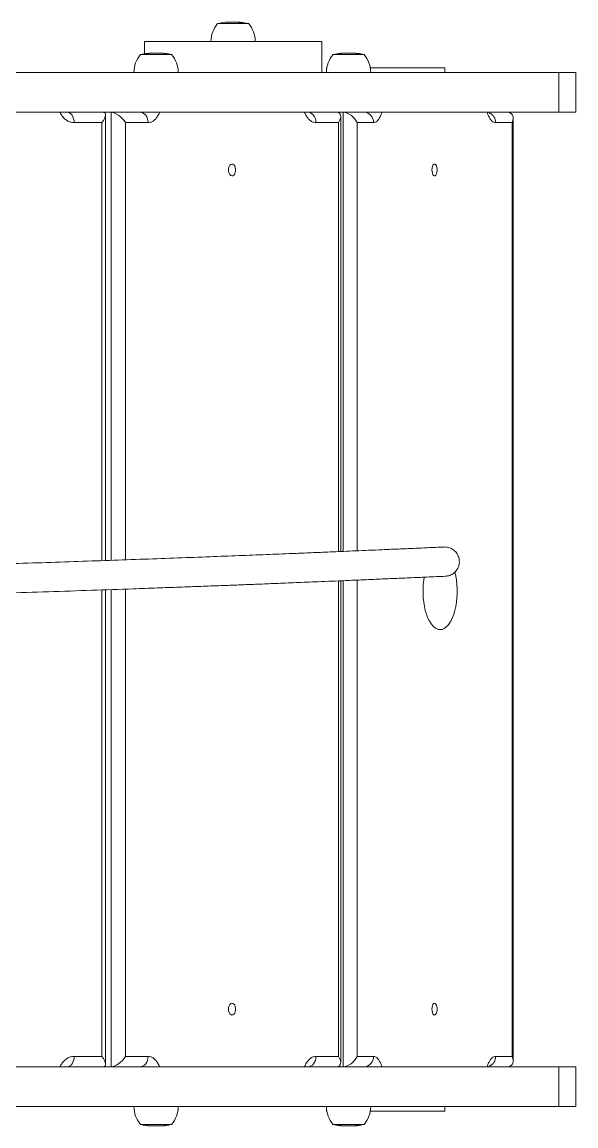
# Model space of a CAD drawing. Header units: millimetres. Extents: x -8465 to 5258, y -4560 to 4592.
# Drawn here: x 1547 to 1922, y 2284 to 3031 of the extents above; entities that cross this region are included whole.
import ezdxf

# ---------------------------------------------------------------- set-up
doc = ezdxf.new("R2010")
doc.units = ezdxf.units.MM
doc.layers.add('DIKOM_ОБЪЕКТ', color=7, linetype='Continuous')

msp = doc.modelspace()

# ---------------------------------------------------------------- linework, layer by layer
at = {"layer": 'DIKOM_ОБЪЕКТ', "color": 7, "linetype": 'Continuous', "lineweight": 15}
for p, q in [((1700.647, 3030.129), (1679.047, 3030.129)), ((1686.974, 3031.158), (1686.564, 3031.142)), ((1688.486, 3031.182), (1688.372, 3031.182)), ((1689.202, 3031.182), (1688.486, 3031.182)), ((1689.291, 3031.182), (1689.291, 3031.185)), ((1690.548, 3031.182), (1689.689, 3031.182)), ((1691.01, 3031.145), (1690.632, 3031.158)), ((1691.096, 3031.182), (1691.068, 3031.182)), ((1691.321, 3031.182), (1691.108, 3031.182)), ((1692.068, 3031.083), (1691.69, 3031.109)), ((1694.012, 3031.09), (1692.068, 3031.083)), ((1692.575, 3031.163), (1692.953, 3031.15)), ((1693.454, 3031.127), (1693.098, 3031.144)), ((1693.287, 3031.052), (1693.596, 3031.065)), ((1693.634, 3031.115), (1694.012, 3031.09)), ((1695.055, 3030.71), (1694.045, 3030.871)), ((1694.904, 3030.788), (1694.278, 3030.883)), ((1694.278, 3030.834), (1694.278, 3030.883)), ((1696.393, 3030.794), (1694.904, 3030.788)), ((1694.904, 3030.788), (1694.904, 3030.734)), ((1696.998, 3030.718), (1695.055, 3030.71)), ((1695.754, 3030.89), (1696.393, 3030.794)), ((1695.944, 3030.885), (1696.998, 3030.718)), ((1695.944, 3030.861), (1695.944, 3030.885)), ((1629.847, 3018.129), (1629.847, 3009.698)), ((1629.847, 3018.129), (1749.847, 3018.129)), ((1749.847, 2997.129), (1749.847, 3018.129)), ((1648.46, 3009.129), (1626.86, 3009.129)), ((1629.683, 3009.673), (1630.13, 3009.741)), ((1630.348, 3009.665), (1629.683, 3009.673)), ((1630.13, 3009.741), (1630.686, 3009.75)), ((1630.967, 3009.758), (1630.348, 3009.665)), ((1630.686, 3009.75), (1630.695, 3009.752)), ((1630.686, 3009.75), (1630.686, 3009.715)), ((1630.695, 3009.752), (1631.062, 3009.856)), ((1630.695, 3009.752), (1630.695, 3009.717)), ((1631.331, 3009.895), (1630.967, 3009.758)), ((1631.117, 3009.872), (1631.35, 3009.899)), ((1631.418, 3009.909), (1631.408, 3009.908)), ((1632.955, 3009.989), (1631.673, 3009.935)), ((1632.54, 3010.019), (1632.986, 3010.054)), ((1633.105, 3010.026), (1632.67, 3010.02)), ((1633.651, 3010.048), (1632.955, 3009.989)), ((1633.091, 3010.025), (1633.105, 3010.026)), ((1633.091, 3010.025), (1633.091, 3010.001)), ((1633.105, 3010.026), (1633.105, 3010.002)), ((1633.133, 3010.053), (1633.651, 3010.048)), ((1636.712, 3010.182), (1636.186, 3010.182)), ((1637.093, 3010.182), (1636.712, 3010.182)), ((1638.14, 3010.182), (1637.093, 3010.182)), ((1637.942, 3010.182), (1638.182, 3010.182)), ((1639.094, 3010.182), (1638.14, 3010.182)), ((1638.987, 3010.181), (1639.258, 3010.182)), ((1640.612, 3010.145), (1640.166, 3010.158)), ((1641.862, 3010.083), (1641.416, 3010.109)), ((1641.651, 3010.085), (1641.862, 3010.083)), ((1644.864, 3009.788), (1644.124, 3009.883)), ((1645.388, 3009.71), (1644.195, 3009.871)), ((1645.308, 3009.711), (1645.388, 3009.71)), ((1778.781, 3009.129), (1757.181, 3009.129)), ((1760.066, 3009.673), (1760.519, 3009.741)), ((1760.347, 3009.665), (1760.146, 3009.671)), ((1760.976, 3009.758), (1760.347, 3009.665)), ((1760.519, 3009.741), (1760.519, 3009.69)), ((1760.602, 3009.744), (1760.754, 3009.75)), ((1760.754, 3009.75), (1760.764, 3009.752)), ((1760.754, 3009.75), (1760.754, 3009.725)), ((1760.764, 3009.752), (1761.239, 3009.827)), ((1760.764, 3009.752), (1760.764, 3009.726)), ((1761.618, 3009.895), (1760.976, 3009.758)), ((1762.994, 3009.989), (1761.97, 3009.935)), ((1762.463, 3009.964), (1763.191, 3010.025)), ((1763.7, 3010.048), (1762.994, 3009.989)), ((1763.205, 3010.026), (1763.065, 3010.022)), ((1763.134, 3010.032), (1763.418, 3010.054)), ((1763.191, 3010.025), (1763.205, 3010.026)), ((1763.191, 3010.025), (1763.191, 3010.006)), ((1763.205, 3010.026), (1763.205, 3010.007)), ((1763.418, 3010.054), (1763.418, 3010.024)), ((1763.521, 3010.052), (1763.7, 3010.048)), ((1764.148, 3010.114), (1764.186, 3010.116)), ((1764.601, 3010.137), (1764.64, 3010.139)), ((1766.917, 3010.182), (1766.506, 3010.182)), ((1767.265, 3010.182), (1766.95, 3010.182)), ((1768.327, 3010.182), (1767.265, 3010.182)), ((1767.575, 3010.181), (1767.826, 3010.181)), ((1769.444, 3010.182), (1768.408, 3010.182)), ((1769.275, 3010.181), (1769.586, 3010.182)), ((1770.768, 3010.145), (1770.315, 3010.158)), ((1772.037, 3010.083), (1771.584, 3010.109)), ((1771.912, 3010.086), (1772.037, 3010.083)), ((1775.13, 3009.788), (1774.379, 3009.883)), ((1775.616, 3009.71), (1774.405, 3009.871)), ((1775.514, 3009.713), (1775.616, 3009.71)), ((1910.374, 2997.129), (708.837, 2997.129)), ((1753.124, 3000.129), (1753.249, 3000.129)), ((1753.124, 2999.289), (1753.124, 3000.129)), ((1782.712, 3000.129), (1833.125, 3000.129)), ((1833.125, 3000.129), (1833.125, 2997.129)), ((1910.374, 2997.129), (1910.374, 2970.129)), ((1921.91, 2997.129), (1910.374, 2997.129)), ((1921.91, 2970.129), (1921.91, 2997.129)), ((708.837, 2970.129), (1910.374, 2970.129)), ((1603.452, 2666.758), (1603.452, 2968.407)), ((1607.17, 2970.129), (1607.17, 2666.887)), ((1762.668, 2672.859), (1762.668, 2967.407)), ((1764.337, 2970.129), (1764.337, 2672.93)), ((1879.371, 2328.017), (1879.371, 2966.241)), ((1910.374, 2970.129), (1921.91, 2970.129)), ((1601.05, 2963.129), (1582.199, 2963.129)), ((1601.05, 2666.675), (1601.05, 2963.129)), ((1632.266, 2963.129), (1616.989, 2963.129)), ((1616.989, 2963.129), (1616.989, 2667.23)), ((1761.209, 2963.129), (1745.931, 2963.129)), ((1761.209, 2672.797), (1761.209, 2963.129)), ((1784.834, 2963.129), (1773.719, 2963.129)), ((1773.719, 2963.129), (1773.719, 2673.329)), ((1878.641, 2963.129), (1867.527, 2963.129)), ((1878.641, 2331.129), (1878.641, 2963.129)), ((1761.209, 2331.129), (1761.209, 2652.981)), ((1762.668, 2326.851), (1762.668, 2653.043)), ((1764.337, 2653.113), (1764.337, 2324.129)), ((1773.719, 2653.512), (1773.719, 2331.129)), ((1601.05, 2331.129), (1601.05, 2646.863)), ((1603.452, 2325.851), (1603.452, 2646.946)), ((1607.17, 2647.076), (1607.17, 2324.129)), ((1616.989, 2647.419), (1616.989, 2331.129)), ((1582.199, 2331.129), (1601.05, 2331.129)), ((1616.989, 2331.129), (1632.266, 2331.129)), ((1745.931, 2331.129), (1761.209, 2331.129)), ((1773.719, 2331.129), (1784.834, 2331.129)), ((1867.527, 2331.129), (1878.641, 2331.129)), ((1910.374, 2324.129), (708.837, 2324.129)), ((1910.374, 2324.129), (1910.374, 2297.129)), ((1921.91, 2324.129), (1910.374, 2324.129)), ((1921.91, 2297.129), (1921.91, 2324.129)), ((708.837, 2297.129), (1910.374, 2297.129)), ((1753.124, 2294.129), (1753.124, 2294.969)), ((1753.249, 2294.129), (1753.124, 2294.129)), ((1833.125, 2294.129), (1782.712, 2294.129)), ((1833.125, 2297.129), (1833.125, 2294.129)), ((1910.374, 2297.129), (1921.91, 2297.129)), ((1626.86, 2285.129), (1639.711, 2285.129)), ((1630.194, 2284.51), (1629.639, 2284.593)), ((1629.707, 2284.592), (1630.303, 2284.585)), ((1630.75, 2284.518), (1630.194, 2284.508)), ((1630.194, 2284.508), (1630.203, 2284.507)), ((1630.203, 2284.507), (1631.737, 2284.386)), ((1631.546, 2284.363), (1630.258, 2284.501)), ((1630.303, 2284.585), (1630.75, 2284.518)), ((1631.737, 2284.386), (1632.187, 2284.334)), ((1631.836, 2284.35), (1631.836, 2284.375)), ((1631.845, 2284.349), (1631.836, 2284.35)), ((1631.845, 2284.349), (1631.845, 2284.374)), ((1631.904, 2284.323), (1631.904, 2284.367)), ((1632.133, 2284.287), (1631.904, 2284.323)), ((1632.187, 2284.334), (1632.531, 2284.246)), ((1632.605, 2284.239), (1632.246, 2284.269)), ((1632.67, 2284.233), (1633.159, 2284.24)), ((1632.941, 2284.211), (1632.671, 2284.233)), ((1633.606, 2284.204), (1633.133, 2284.209)), ((1633.159, 2284.24), (1633.606, 2284.204)), ((1636.185, 2284.077), (1636.604, 2284.077)), ((1636.624, 2284.077), (1636.948, 2284.077)), ((1636.948, 2284.077), (1637.798, 2284.077)), ((1638.272, 2284.077), (1637.845, 2284.077)), ((1638.465, 2284.077), (1639.135, 2284.077)), ((1639.711, 2285.129), (1648.46, 2285.129)), ((1640.121, 2284.095), (1640.568, 2284.109)), ((1641.188, 2284.139), (1641.371, 2284.143)), ((1641.371, 2284.143), (1641.817, 2284.168)), ((1641.817, 2284.168), (1641.651, 2284.17)), ((1644.065, 2284.368), (1644.819, 2284.465)), ((1644.099, 2284.374), (1645.343, 2284.54)), ((1757.181, 2285.129), (1768.85, 2285.129)), ((1760.146, 2284.59), (1760.329, 2284.585)), ((1760.546, 2284.52), (1760.235, 2284.565)), ((1760.329, 2284.585), (1760.782, 2284.518)), ((1760.546, 2284.508), (1760.546, 2284.553)), ((1760.675, 2284.501), (1760.574, 2284.516)), ((1760.782, 2284.518), (1760.602, 2284.51)), ((1761.709, 2284.363), (1760.675, 2284.501)), ((1760.859, 2284.477), (1761.784, 2284.386)), ((1761.709, 2284.363), (1761.709, 2284.629)), ((1761.784, 2284.386), (1762.241, 2284.334)), ((1761.941, 2284.35), (1761.941, 2284.629)), ((1761.951, 2284.349), (1761.941, 2284.35)), ((1761.951, 2284.349), (1761.951, 2284.629)), ((1762.068, 2284.323), (1762.068, 2284.354)), ((1762.694, 2284.269), (1762.068, 2284.323)), ((1762.241, 2284.334), (1762.747, 2284.265)), ((1762.911, 2284.251), (1762.694, 2284.269)), ((1763.065, 2284.235), (1763.228, 2284.24)), ((1763.399, 2284.211), (1763.097, 2284.236)), ((1763.228, 2284.24), (1763.681, 2284.204)), ((1763.399, 2284.211), (1763.399, 2284.226)), ((1763.681, 2284.204), (1763.521, 2284.208)), ((1764.58, 2284.121), (1764.58, 2284.09)), ((1766.506, 2284.077), (1766.813, 2284.077)), ((1767.083, 2284.077), (1766.964, 2284.078)), ((1767.071, 2284.077), (1767.132, 2284.077)), ((1767.132, 2284.077), (1767.952, 2284.077)), ((1767.952, 2284.077), (1768.067, 2284.077)), ((1768.45, 2284.077), (1768.608, 2284.077)), ((1768.609, 2284.077), (1769.455, 2284.077)), ((1768.85, 2285.129), (1778.781, 2285.129)), ((1769.431, 2284.077), (1769.442, 2284.077)), ((1769.907, 2284.079), (1770.197, 2284.083)), ((1770.296, 2284.095), (1770.749, 2284.109)), ((1771.456, 2284.137), (1771.565, 2284.143)), ((1771.565, 2284.143), (1772.018, 2284.168)), ((1772.018, 2284.168), (1771.912, 2284.171)), ((1773.002, 2284.629), (1773.002, 2284.38)), ((1773.002, 2284.231), (1773.002, 2284.228)), ((1773.007, 2284.232), (1773.007, 2284.23)), ((1774.334, 2284.374), (1775.597, 2284.54)), ((1774.346, 2284.629), (1774.346, 2284.368)), ((1774.346, 2284.368), (1775.111, 2284.465)), ((1775.597, 2284.54), (1775.514, 2284.542))]:
    msp.add_line(p, q, dxfattribs=at)
at = {"layer": 'DIKOM_ОБЪЕКТ', "color": 7, "linetype": 'Continuous', "lineweight": 15, "flags": 128}
for points in [[(1582.199, 2963.129), (1582.111, 2964.495), (1581.849, 2965.808), (1581.424, 2967.018), (1580.852, 2968.079), (1580.156, 2968.949), (1579.361, 2969.596), (1578.498, 2969.995), (1577.601, 2970.129)], [(1626.725, 2970.129), (1627.806, 2969.995), (1628.846, 2969.596), (1629.804, 2968.949), (1630.643, 2968.079), (1631.332, 2967.018), (1631.844, 2965.808), (1632.16, 2964.495), (1632.266, 2963.129)], [(1745.931, 2963.129), (1745.825, 2964.495), (1745.509, 2965.808), (1744.997, 2967.018), (1744.308, 2968.079), (1743.469, 2968.949), (1742.511, 2969.596), (1741.471, 2969.995), (1740.39, 2970.129)], [(1686.654, 2931.129), (1686.763, 2932.308), (1687.079, 2933.382), (1687.574, 2934.256), (1688.206, 2934.853), (1688.916, 2935.118), (1689.643, 2935.029), (1690.321, 2934.593), (1690.89, 2933.85), (1691.301, 2932.865), (1691.516, 2931.725), (1691.516, 2930.533), (1691.301, 2929.394), (1690.89, 2928.408), (1690.321, 2927.665), (1689.643, 2927.229), (1688.916, 2927.14), (1688.206, 2927.406), (1687.574, 2928.002), (1687.079, 2928.876), (1686.763, 2929.95), (1686.654, 2931.129)], [(1824.402, 2931.129), (1824.481, 2932.308), (1824.711, 2933.382), (1825.071, 2934.256), (1825.53, 2934.853), (1826.047, 2935.118), (1826.576, 2935.029), (1827.069, 2934.593), (1827.484, 2933.85), (1827.782, 2932.865), (1827.939, 2931.725), (1827.939, 2930.533), (1827.782, 2929.394), (1827.484, 2928.408), (1827.069, 2927.665), (1826.576, 2927.229), (1826.047, 2927.14), (1825.53, 2927.406), (1825.071, 2928.002), (1824.711, 2928.876), (1824.481, 2929.95), (1824.402, 2931.129)], [(1839.975, 2659.051), (1839.979, 2659.036), (1840.583, 2656.33), (1841.043, 2653.485), (1841.354, 2650.538), (1841.51, 2647.531), (1841.51, 2644.503), (1841.354, 2641.495), (1841.043, 2638.549), (1840.583, 2635.703), (1839.979, 2632.998), (1839.239, 2630.468), (1838.373, 2628.148), (1837.394, 2626.07), (1836.314, 2624.262), (1835.149, 2622.748), (1833.912, 2621.549), (1832.623, 2620.68), (1831.297, 2620.154), (1829.953, 2619.978), (1828.609, 2620.154), (1827.283, 2620.68), (1825.994, 2621.549), (1824.758, 2622.748), (1823.592, 2624.262), (1822.512, 2626.07), (1821.533, 2628.148), (1820.668, 2630.468), (1819.928, 2632.998), (1819.324, 2635.703), (1818.863, 2638.549), (1818.553, 2641.495), (1818.396, 2644.503), (1818.396, 2647.531), (1818.553, 2650.538), (1818.863, 2653.485), (1819.171, 2655.496)], [(1686.654, 2363.129), (1686.763, 2364.308), (1687.079, 2365.382), (1687.574, 2366.256), (1688.206, 2366.853), (1688.916, 2367.118), (1689.643, 2367.029), (1690.321, 2366.593), (1690.89, 2365.85), (1691.301, 2364.865), (1691.516, 2363.725), (1691.516, 2362.533), (1691.301, 2361.394), (1690.89, 2360.408), (1690.321, 2359.665), (1689.643, 2359.229), (1688.916, 2359.14), (1688.206, 2359.406), (1687.574, 2360.002), (1687.079, 2360.876), (1686.763, 2361.95), (1686.654, 2363.129)], [(1824.402, 2363.129), (1824.481, 2364.308), (1824.711, 2365.382), (1825.071, 2366.256), (1825.53, 2366.853), (1826.047, 2367.118), (1826.576, 2367.029), (1827.069, 2366.593), (1827.484, 2365.85), (1827.782, 2364.865), (1827.939, 2363.725), (1827.939, 2362.533), (1827.782, 2361.394), (1827.484, 2360.408), (1827.069, 2359.665), (1826.576, 2359.229), (1826.047, 2359.14), (1825.53, 2359.406), (1825.071, 2360.002), (1824.711, 2360.876), (1824.481, 2361.95), (1824.402, 2363.129)], [(1582.199, 2331.129), (1582.111, 2329.764), (1581.849, 2328.45), (1581.424, 2327.24), (1580.852, 2326.179), (1580.156, 2325.309), (1579.361, 2324.662), (1578.498, 2324.264), (1577.601, 2324.129)], [(1632.266, 2331.129), (1632.16, 2329.764), (1631.844, 2328.45), (1631.332, 2327.24), (1630.643, 2326.179), (1629.804, 2325.309), (1628.846, 2324.662), (1627.806, 2324.264), (1626.725, 2324.129)], [(1745.931, 2331.129), (1745.825, 2329.764), (1745.509, 2328.45), (1744.997, 2327.24), (1744.308, 2326.179), (1743.469, 2325.309), (1742.511, 2324.662), (1741.471, 2324.264), (1740.39, 2324.129)]]:
    msp.add_lwpolyline(points, dxfattribs=at)
at = {"layer": 'DIKOM_ОБЪЕКТ', "color": 7, "linetype": 'Continuous', "lineweight": 15}
for centre, radius, start, end in [((1693.523, 3017.969), 18.677, 139.378843, 179.509067), ((1688.372, 2989.346), 41.836, 92.47412, 102.879622), ((1691.321, 2989.346), 41.836, 88.430666, 90), ((1691.321, 2989.346), 41.836, 77.120378, 86.636139), ((1686.17, 3017.969), 18.677, 0.490933, 40.621157), ((1641.337, 2996.969), 18.677, 139.378843, 179.509067), ((1636.185, 2968.346), 41.836, 98.93152, 102.879622), ((1636.185, 2968.346), 41.836, 97.038174, 98.270861), ((1636.185, 2968.346), 41.836, 94.821311, 95.967234), ((1636.185, 2968.346), 41.836, 93.120687, 94.184802), ((1636.185, 2968.346), 41.836, 90, 92.491782), ((1639.135, 2968.346), 41.836, 88.963141, 89.248341), ((1639.135, 2968.346), 41.836, 87.188139, 88.328747), ((1639.135, 2968.346), 41.836, 85.418974, 86.5514), ((1639.135, 2968.346), 41.836, 82.828119, 84.665332), ((1639.135, 2968.346), 41.836, 82.153682, 82.828119), ((1639.135, 2968.346), 41.836, 77.120378, 81.510552), ((1633.983, 2996.969), 18.677, 0.490933, 40.621157), ((1771.657, 2996.969), 18.677, 139.378843, 179.509067), ((1766.506, 2968.346), 41.836, 98.749407, 102.879622), ((1766.506, 2968.346), 41.836, 97.237935, 98.117457), ((1766.506, 2968.346), 41.836, 96.153291, 96.732054), ((1766.506, 2968.346), 41.836, 94.719471, 95.549257), ((1766.506, 2968.346), 41.836, 93.175825, 94.092814), ((1766.506, 2968.346), 41.836, 90, 92.553341), ((1769.455, 2968.346), 41.836, 87.259573, 88.384115), ((1769.455, 2968.346), 41.836, 85.752916, 86.632656), ((1769.455, 2968.346), 41.836, 82.299877, 85.115853), ((1769.455, 2968.346), 41.836, 77.120378, 81.666319), ((1764.304, 2996.969), 18.677, 0.490933, 40.621157), ((1778.177, 2963.475), 6.665, 357.024882, 86.679186), ((1860.647, 2963.394), 6.884, 357.797595, 67.455522), ((1778.177, 2330.783), 6.665, 273.320814, 2.975118), ((1860.648, 2330.865), 6.884, 292.505036, 2.203302), ((1641.337, 2297.289), 18.677, 180.490933, 220.621157), ((1633.983, 2297.289), 18.677, 319.378843, 359.509067), ((1771.657, 2297.289), 18.677, 180.490933, 220.621157), ((1764.304, 2297.289), 18.677, 319.378843, 359.509067), ((1636.185, 2325.912), 41.836, 257.120378, 261.087594), ((1636.185, 2325.912), 41.836, 262.228689, 264.440524), ((1636.185, 2325.912), 41.836, 264.99007, 265.181134), ((1636.185, 2325.912), 41.836, 265.815107, 266.774062), ((1636.185, 2325.912), 41.836, 267.398631, 270), ((1639.135, 2325.912), 41.836, 270, 271.034538), ((1639.135, 2325.912), 41.836, 271.668624, 272.811665), ((1639.135, 2325.912), 41.836, 273.447581, 274.767098), ((1639.135, 2325.912), 41.836, 275.811532, 277.023251), ((1639.135, 2325.912), 41.836, 278.675162, 282.879622), ((1766.506, 2325.912), 41.836, 257.120378, 261.249644), ((1766.506, 2325.912), 41.836, 261.883892, 262.238137), ((1766.506, 2325.912), 41.836, 262.763065, 264.280212), ((1766.506, 2325.912), 41.836, 264.84443, 265.282036), ((1766.506, 2325.912), 41.836, 265.907203, 266.753542), ((1766.506, 2325.912), 41.836, 267.364634, 270), ((1769.455, 2325.912), 41.836, 270, 270.616906), ((1769.455, 2325.912), 41.836, 271.613912, 272.739607), ((1769.455, 2325.912), 41.836, 273.366505, 274.426539), ((1769.455, 2325.912), 41.836, 275.028394, 277.700881), ((1769.455, 2325.912), 41.836, 278.333277, 282.879622)]:
    msp.add_arc(centre, radius, start, end, dxfattribs=at)
for centre, major_axis, ratio, start_param, end_param in [((1596.452, 2963.129), (6.555, 6.555), 0.3744676, 5.0706928, 6.6414891), ((1611.448, 2963.129), (6.283, -6.283), 0.4913115, 1.1141236, 2.68492), ((1755.668, 2963.129), (6.283, 6.283), 0.4913115, 5.1690617, 6.739858), ((1767.449, 2963.129), (5.949, -5.949), 0.6200635, 1.0157547, 2.586551), ((1872.371, 2963.129), (5.949, 5.949), 0.6200635, 5.2674306, 6.8382269), ((1596.452, 2331.129), (-6.555, 6.555), 0.3744676, 2.7832889, 4.3540852), ((1611.448, 2331.129), (6.283, 6.283), 0.4913115, 3.5982654, 5.1690617), ((1755.668, 2331.129), (6.283, -6.283), 0.4913115, 5.8265126, 7.3973089), ((1767.449, 2331.129), (5.949, 5.949), 0.6200635, 3.6966343, 5.2674306), ((1872.371, 2331.129), (5.949, -5.949), 0.6200635, 5.7281437, 7.29894)]:
    msp.add_ellipse(centre, major_axis=major_axis, ratio=ratio, start_param=start_param, end_param=end_param, dxfattribs=at)
for points, knots in [([(1687.197, 3031.165), (1687.047, 3031.161), (1686.882, 3031.156), (1686.813, 3031.152), (1686.807, 3031.151)], [0, 0, 0, 0, 0.9069471, 1, 1, 1, 1]), ([(1688.5, 3031.181), (1688.326, 3031.181), (1687.983, 3031.18), (1687.435, 3031.17), (1687.128, 3031.162), (1686.974, 3031.158)], [0, 0, 0, 0, 0.3390635, 0.6686607, 1, 1, 1, 1]), ([(1688.456, 3031.182), (1688.45, 3031.182), (1688.353, 3031.182), (1688.085, 3031.181), (1687.708, 3031.177), (1687.404, 3031.171), (1687.245, 3031.166), (1687.197, 3031.165)], [0, 0, 0, 0, 0.0188248, 0.2980909, 0.576804, 0.874017, 1, 1, 1, 1]), ([(1690.638, 3031.182), (1690.55, 3031.181), (1690.108, 3031.181), (1689.54, 3031.182), (1688.952, 3031.182), (1688.718, 3031.18), (1688.609, 3031.18)], [0, 0, 0, 0, 0.1307859, 0.653819, 0.8397755, 1, 1, 1, 1]), ([(1689.141, 3031.179), (1689.031, 3031.18), (1688.853, 3031.18), (1688.676, 3031.18), (1688.609, 3031.18)], [0, 0, 0, 0, 0.623831, 1, 1, 1, 1]), ([(1691.562, 3031.175), (1691.417, 3031.177), (1690.693, 3031.184), (1689.887, 3031.183), (1689.225, 3031.18), (1689.141, 3031.179)], [0, 0, 0, 0, 0.1793979, 0.8969595, 1, 1, 1, 1]), ([(1690.632, 3031.158), (1690.738, 3031.162), (1691.048, 3031.172), (1691.358, 3031.174), (1691.562, 3031.175)], [0, 0, 0, 0, 0.3438746, 1, 1, 1, 1]), ([(1690.638, 3031.181), (1690.676, 3031.181), (1690.808, 3031.181), (1690.941, 3031.181), (1691.035, 3031.181)], [0, 0, 0, 0, 0.2890045, 1, 1, 1, 1]), ([(1692.953, 3031.15), (1692.838, 3031.153), (1692.263, 3031.171), (1691.615, 3031.169), (1691.082, 3031.147), (1691.01, 3031.145)], [0, 0, 0, 0, 0.1776616, 0.8883908, 1, 1, 1, 1]), ([(1691.035, 3031.181), (1691.037, 3031.181), (1691.052, 3031.182), (1691.071, 3031.181), (1691.088, 3031.181), (1691.092, 3031.182)], [0, 0, 0, 0, 0.1528117, 0.7640592, 1, 1, 1, 1]), ([(1691.092, 3031.182), (1691.198, 3031.181), (1691.465, 3031.18), (1691.732, 3031.177), (1691.894, 3031.175)], [0, 0, 0, 0, 0.3953207, 1, 1, 1, 1]), ([(1691.69, 3031.109), (1691.836, 3031.116), (1692.484, 3031.144), (1693.131, 3031.128), (1693.634, 3031.115)], [0, 0, 0, 0, 0.2249593, 1, 1, 1, 1]), ([(1691.894, 3031.175), (1691.976, 3031.174), (1692.203, 3031.173), (1692.43, 3031.167), (1692.575, 3031.163)], [0, 0, 0, 0, 0.3631504, 1, 1, 1, 1]), ([(1694.045, 3030.871), (1693.844, 3030.898), (1693.529, 3030.941), (1693.275, 3030.991), (1693.195, 3031.017), (1693.219, 3031.025), (1693.223, 3031.026)], [0, 0, 0, 0, 0.4466392, 0.7007046, 0.9546624, 1, 1, 1, 1]), ([(1693.596, 3031.065), (1693.782, 3031.062), (1694.062, 3031.059), (1694.571, 3031.028), (1694.959, 3030.998), (1695.435, 3030.951), (1695.742, 3030.911), (1695.944, 3030.885)], [0, 0, 0, 0, 0.3214986, 0.4836752, 0.6147766, 0.7455685, 1, 1, 1, 1]), ([(1694.278, 3030.883), (1694.142, 3030.901), (1693.926, 3030.93), (1693.715, 3030.968), (1693.632, 3030.996), (1693.671, 3031.021), (1693.834, 3031.027), (1693.952, 3031.028), (1693.969, 3031.028)], [0, 0, 0, 0, 0.230093, 0.367367, 0.5056215, 0.6898371, 0.956885, 1, 1, 1, 1]), ([(1693.969, 3031.028), (1694.099, 3031.027), (1694.296, 3031.026), (1694.656, 3031.006), (1694.96, 3030.983), (1695.314, 3030.948), (1695.571, 3030.916), (1695.723, 3030.894), (1695.754, 3030.89)], [0, 0, 0, 0, 0.3061112, 0.4616755, 0.5884863, 0.7437838, 0.9477811, 1, 1, 1, 1]), ([(1631.408, 3009.908), (1631.396, 3009.906), (1631.378, 3009.904), (1631.351, 3009.899), (1631.338, 3009.897), (1631.331, 3009.895)], [0, 0, 0, 0, 0.4999477, 0.7499446, 1, 1, 1, 1]), ([(1631.673, 3009.935), (1631.648, 3009.933), (1631.597, 3009.928), (1631.51, 3009.919), (1631.452, 3009.913), (1631.418, 3009.909)], [0, 0, 0, 0, 0.2835192, 0.5670347, 1, 1, 1, 1]), ([(1633.898, 3010.114), (1633.87, 3010.115), (1633.823, 3010.116), (1634.013, 3010.125), (1634.223, 3010.132), (1634.306, 3010.135)], [0, 0, 0, 0, 0.4604403, 0.7858545, 1, 1, 1, 1]), ([(1635.887, 3010.157), (1635.692, 3010.152), (1635.298, 3010.141), (1634.751, 3010.127), (1634.318, 3010.118), (1634.027, 3010.113), (1633.94, 3010.114), (1633.898, 3010.114)], [0, 0, 0, 0, 0.2120637, 0.4264628, 0.6117378, 0.8097028, 1, 1, 1, 1]), ([(1634.344, 3010.137), (1634.303, 3010.138), (1634.258, 3010.138), (1634.355, 3010.142), (1634.365, 3010.142)], [0, 0, 0, 0, 0.9019826, 1, 1, 1, 1]), ([(1635.805, 3010.165), (1635.626, 3010.161), (1635.318, 3010.153), (1634.913, 3010.144), (1634.605, 3010.138), (1634.426, 3010.137), (1634.368, 3010.137), (1634.344, 3010.137)], [0, 0, 0, 0, 0.253914, 0.4391162, 0.6240169, 0.8482708, 1, 1, 1, 1]), ([(1636.761, 3010.18), (1636.765, 3010.181), (1636.774, 3010.182), (1636.598, 3010.181), (1636.329, 3010.177), (1636.042, 3010.171), (1635.859, 3010.166), (1635.805, 3010.165)], [0, 0, 0, 0, 0.2181464, 0.4406807, 0.6627995, 0.8995866, 1, 1, 1, 1]), ([(1637.096, 3010.181), (1637.012, 3010.181), (1636.846, 3010.18), (1636.4, 3010.17), (1636.058, 3010.162), (1635.887, 3010.157)], [0, 0, 0, 0, 0.3369859, 0.6675988, 1, 1, 1, 1]), ([(1637.081, 3010.181), (1637.17, 3010.181), (1637.264, 3010.181), (1637.357, 3010.181), (1637.361, 3010.181)], [0, 0, 0, 0, 0.9633799, 1, 1, 1, 1]), ([(1638.987, 3010.182), (1638.934, 3010.181), (1638.671, 3010.181), (1638.333, 3010.182), (1637.983, 3010.182), (1637.843, 3010.18), (1637.779, 3010.18)], [0, 0, 0, 0, 0.1307489, 0.6537781, 0.8397599, 1, 1, 1, 1]), ([(1638.407, 3010.179), (1638.276, 3010.18), (1638.067, 3010.18), (1637.857, 3010.18), (1637.779, 3010.18)], [0, 0, 0, 0, 0.6239063, 1, 1, 1, 1]), ([(1639.684, 3010.178), (1639.652, 3010.178), (1639.276, 3010.184), (1638.851, 3010.183), (1638.456, 3010.18), (1638.407, 3010.179)], [0, 0, 0, 0, 0.0737022, 0.8836895, 1, 1, 1, 1]), ([(1639.258, 3010.182), (1639.321, 3010.181), (1639.399, 3010.181), (1639.478, 3010.18), (1639.493, 3010.179)], [0, 0, 0, 0, 0.8004902, 1, 1, 1, 1]), ([(1640.166, 3010.158), (1640.13, 3010.162), (1640.038, 3010.171), (1639.947, 3010.173), (1639.892, 3010.174)], [0, 0, 0, 0, 0.398808, 1, 1, 1, 1]), ([(1640.165, 3010.158), (1640.289, 3010.161), (1640.439, 3010.165), (1640.588, 3010.147), (1640.612, 3010.145)], [0, 0, 0, 0, 0.8342444, 1, 1, 1, 1]), ([(1641.416, 3010.109), (1641.366, 3010.117), (1641.29, 3010.129), (1641.214, 3010.126), (1641.188, 3010.125)], [0, 0, 0, 0, 0.6563496, 1, 1, 1, 1]), ([(1644.195, 3009.871), (1643.96, 3009.898), (1643.591, 3009.94), (1643.091, 3009.991), (1642.728, 3010.027), (1642.566, 3010.04), (1642.478, 3010.047)], [0, 0, 0, 0, 0.3561548, 0.5587489, 0.7612214, 1, 1, 1, 1]), ([(1644.124, 3009.883), (1643.966, 3009.901), (1643.713, 3009.93), (1643.356, 3009.968), (1643.078, 3009.996), (1642.879, 3010.014), (1642.824, 3010.018), (1642.808, 3010.019)], [0, 0, 0, 0, 0.3006158, 0.4799559, 0.6605669, 0.9012899, 1, 1, 1, 1]), ([(1765.966, 3010.157), (1765.769, 3010.152), (1765.373, 3010.141), (1764.85, 3010.127), (1764.458, 3010.118), (1764.219, 3010.113), (1764.171, 3010.114), (1764.148, 3010.114)], [0, 0, 0, 0, 0.2120614, 0.4264569, 0.6117434, 0.8097061, 1, 1, 1, 1]), ([(1764.219, 3010.118), (1764.282, 3010.121), (1764.367, 3010.124), (1764.552, 3010.13), (1764.599, 3010.131)], [0, 0, 0, 0, 0.7496128, 1, 1, 1, 1]), ([(1765.928, 3010.165), (1765.749, 3010.161), (1765.439, 3010.153), (1765.057, 3010.144), (1764.782, 3010.138), (1764.644, 3010.137), (1764.613, 3010.137), (1764.601, 3010.137)], [0, 0, 0, 0, 0.2539309, 0.4391, 0.6240403, 0.8482759, 1, 1, 1, 1]), ([(1767.029, 3010.18), (1767.018, 3010.18), (1767, 3010.182), (1766.769, 3010.181), (1766.47, 3010.177), (1766.17, 3010.171), (1765.983, 3010.166), (1765.928, 3010.165)], [0, 0, 0, 0, 0.2749573, 0.4813129, 0.6872829, 0.9068928, 1, 1, 1, 1]), ([(1767.275, 3010.181), (1767.173, 3010.181), (1766.972, 3010.18), (1766.491, 3010.17), (1766.141, 3010.162), (1765.966, 3010.157)], [0, 0, 0, 0, 0.3402138, 0.6691511, 1, 1, 1, 1]), ([(1769.275, 3010.182), (1769.215, 3010.181), (1768.913, 3010.181), (1768.526, 3010.182), (1768.125, 3010.182), (1767.965, 3010.18), (1767.891, 3010.18)], [0, 0, 0, 0, 0.1307352, 0.6537787, 0.8397738, 1, 1, 1, 1]), ([(1768.529, 3010.179), (1768.396, 3010.18), (1768.184, 3010.18), (1767.971, 3010.18), (1767.891, 3010.18)], [0, 0, 0, 0, 0.6239276, 1, 1, 1, 1]), ([(1768.375, 3010.182), (1768.384, 3010.182), (1768.677, 3010.182), (1768.969, 3010.182), (1769.254, 3010.181)], [0, 0, 0, 0, 0.0287488, 1, 1, 1, 1]), ([(1770.18, 3010.175), (1770.081, 3010.177), (1769.588, 3010.184), (1769.037, 3010.183), (1768.586, 3010.18), (1768.529, 3010.179)], [0, 0, 0, 0, 0.1793838, 0.8969882, 1, 1, 1, 1]), ([(1770.315, 3010.158), (1770.3, 3010.162), (1770.255, 3010.172), (1770.21, 3010.174), (1770.18, 3010.175)], [0, 0, 0, 0, 0.3438819, 1, 1, 1, 1]), ([(1770.635, 3010.156), (1770.669, 3010.158), (1770.713, 3010.16), (1770.758, 3010.148), (1770.768, 3010.145)], [0, 0, 0, 0, 0.7638683, 1, 1, 1, 1]), ([(1771.584, 3010.109), (1771.563, 3010.117), (1771.52, 3010.131), (1771.477, 3010.126), (1771.456, 3010.123)], [0, 0, 0, 0, 0.4955946, 1, 1, 1, 1]), ([(1774.405, 3009.871), (1774.167, 3009.898), (1773.792, 3009.94), (1773.307, 3009.992), (1772.961, 3010.028), (1772.667, 3010.058), (1772.609, 3010.062), (1772.577, 3010.065)], [0, 0, 0, 0, 0.2553886, 0.4006614, 0.5458748, 0.7494803, 1, 1, 1, 1]), ([(1774.379, 3009.883), (1774.218, 3009.901), (1773.961, 3009.93), (1773.614, 3009.968), (1773.352, 3009.996), (1773.121, 3010.021), (1773.054, 3010.027), (1773.034, 3010.028), (1773.031, 3010.028)], [0, 0, 0, 0, 0.2300619, 0.3673556, 0.5055799, 0.6898224, 0.9568784, 1, 1, 1, 1]), ([(1582.199, 2963.129), (1581.509, 2963.178), (1580.088, 2963.278), (1577.982, 2964.114), (1575.946, 2965.491), (1574.172, 2967.468), (1573.057, 2969.072), (1572.678, 2970.06), (1572.651, 2970.129)], [0, 0, 0, 0, 0.1816767, 0.3742446, 0.5748115, 0.7796363, 0.9844619, 1, 1, 1, 1]), ([(1640.004, 2970.129), (1639.983, 2970.06), (1639.675, 2969.072), (1638.771, 2967.468), (1637.334, 2965.491), (1635.684, 2964.114), (1633.977, 2963.278), (1632.825, 2963.178), (1632.266, 2963.129)], [0, 0, 0, 0, 0.0155363, 0.2203621, 0.4251856, 0.6257553, 0.8183202, 1, 1, 1, 1]), ([(1745.931, 2963.129), (1745.372, 2963.178), (1744.22, 2963.278), (1742.513, 2964.114), (1740.863, 2965.491), (1739.426, 2967.468), (1738.522, 2969.072), (1738.214, 2970.06), (1738.193, 2970.129)], [0, 0, 0, 0, 0.1816801, 0.3742422, 0.5748095, 0.7796383, 0.9844615, 1, 1, 1, 1]), ([(1790.463, 2970.129), (1790.447, 2970.06), (1790.223, 2969.072), (1789.567, 2967.468), (1788.52, 2965.491), (1787.32, 2964.114), (1786.078, 2963.278), (1785.24, 2963.178), (1784.834, 2963.129)], [0, 0, 0, 0, 0.0155386, 0.2203645, 0.4251897, 0.6257588, 0.8183175, 1, 1, 1, 1]), ([(1867.527, 2963.129), (1867.12, 2963.178), (1866.282, 2963.278), (1865.04, 2964.114), (1863.84, 2965.491), (1862.794, 2967.468), (1862.137, 2969.072), (1861.913, 2970.06), (1861.897, 2970.129)], [0, 0, 0, 0, 0.181682, 0.3742435, 0.5748121, 0.7796367, 0.9844598, 1, 1, 1, 1]), ([(1863.489, 2969.38), (1863.494, 2969.375), (1863.52, 2969.35), (1863.388, 2969.513), (1863.218, 2969.774), (1863.088, 2970.057), (1863.055, 2970.129)], [0, 0, 0, 0, 0.0947276, 0.477454, 0.8671999, 1, 1, 1, 1]), ([(1832.685, 2675.888), (1828.947, 2675.724), (1821.649, 2675.405), (1810.945, 2674.937), (1800.734, 2674.493), (1791.006, 2674.071), (1781.755, 2673.672), (1772.981, 2673.297), (1764.892, 2672.953), (1757.471, 2672.639), (1750.701, 2672.355), (1744.349, 2672.091), (1738.423, 2671.846), (1732.931, 2671.62), (1723.588, 2671.239), (1709.935, 2670.69), (1691.305, 2669.958), (1671.241, 2669.193), (1649.691, 2668.396), (1626.781, 2667.573), (1603.18, 2666.745), (1578.976, 2665.915), (1553.753, 2665.065), (1527.556, 2664.196), (1500.43, 2663.307), (1472.949, 2662.414), (1445.228, 2661.52), (1417.073, 2660.623), (1392.208, 2659.847), (1370.791, 2659.195), (1353.092, 2658.666), (1335.036, 2658.138), (1316.587, 2657.612), (1297.712, 2657.088), (1278.375, 2656.567), (1258.542, 2656.049), (1238.068, 2655.532), (1216.902, 2655.018), (1195.105, 2654.505), (1172.937, 2653.996), (1150.501, 2653.488), (1128.037, 2652.985), (1105.649, 2652.481), (1083.439, 2651.978), (1061.401, 2651.471), (1041.41, 2651.001), (1023.498, 2650.568), (1007.636, 2650.176), (992.159, 2649.782), (977.131, 2649.387), (962.619, 2648.99), (948.692, 2648.593), (935.42, 2648.195), (922.762, 2647.797), (910.677, 2647.4), (899.121, 2647.004), (888.049, 2646.609), (875.639, 2646.151), (862.123, 2645.631), (847.641, 2645.052), (833.712, 2644.479), (820.297, 2643.911), (807.326, 2643.348), (794.816, 2642.794), (782.81, 2642.252), (772.27, 2641.769), (763.065, 2641.345), (755.077, 2640.974), (748.533, 2640.67), (743.192, 2640.421), (738.83, 2640.219), (734.004, 2639.994), (728.709, 2639.748), (723.037, 2639.486), (716.965, 2639.207), (710.468, 2638.914), (703.385, 2638.6), (695.636, 2638.264), (687.121, 2637.906), (679.067, 2637.58), (671.639, 2637.29), (665.179, 2637.042), (658.934, 2636.79), (654.289, 2636.583), (652.189, 2636.467), (651.528, 2636.43)], [0, 0, 0, 0, 0.0128123, 0.0250153, 0.0366075, 0.047588, 0.0579563, 0.0677126, 0.0768572, 0.0847029, 0.0920359, 0.0988567, 0.1051663, 0.1109653, 0.116256, 0.1345347, 0.1531377, 0.1720679, 0.1926255, 0.2131896, 0.233759, 0.2543459, 0.2749424, 0.2968055, 0.3187, 0.3406571, 0.362677, 0.3847125, 0.4067528, 0.4197249, 0.4326739, 0.4455936, 0.4584793, 0.4713316, 0.4841556, 0.4969614, 0.5097621, 0.5227937, 0.5358477, 0.5489434, 0.5620861, 0.5752732, 0.5882662, 0.6012943, 0.6143468, 0.6273908, 0.6372483, 0.6470768, 0.6568725, 0.6666356, 0.6763722, 0.6860949, 0.6958231, 0.7055732, 0.715351, 0.7251603, 0.7349995, 0.7448621, 0.7596747, 0.7744662, 0.7892011, 0.8038872, 0.818538, 0.8331527, 0.8474433, 0.8612897, 0.8713424, 0.881153, 0.8907281, 0.8955462, 0.9009304, 0.9068816, 0.9134012, 0.9204888, 0.9277226, 0.9354621, 0.9437051, 0.9524495, 0.9616947, 0.971443, 0.9775364, 0.9838138, 0.9902737, 0.9969385, 1, 1, 1, 1]), ([(1833.483, 2656.143), (1834.512, 2656.264), (1836.652, 2656.514), (1839.512, 2658.236), (1841.726, 2660.782), (1842.964, 2663.941), (1843.089, 2667.324), (1842.087, 2670.562), (1840.07, 2673.274), (1837.265, 2675.207), (1834.744, 2675.777), (1833.202, 2675.954), (1832.79, 2675.869), (1832.719, 2675.855)], [0, 0, 0, 0, 0.0995899, 0.2070479, 0.3145074, 0.4219748, 0.5294368, 0.6368993, 0.7443568, 0.8518231, 0.9592836, 0.9929618, 1, 1, 1, 1]), ([(675.578, 2617.63), (677.489, 2617.705), (681.755, 2617.873), (687.936, 2618.125), (694.467, 2618.398), (700.729, 2618.666), (706.714, 2618.928), (712.087, 2619.168), (716.915, 2619.386), (721.369, 2619.589), (731.826, 2620.07), (748.26, 2620.837), (767.941, 2621.751), (784.963, 2622.53), (799.183, 2623.17), (813.813, 2623.813), (828.965, 2624.463), (844.76, 2625.119), (859.583, 2625.715), (873.357, 2626.25), (885.916, 2626.719), (899.084, 2627.192), (912.941, 2627.666), (927.28, 2628.132), (942.114, 2628.59), (957.468, 2629.038), (973.623, 2629.486), (990.461, 2629.932), (1007.785, 2630.374), (1025.486, 2630.811), (1043.466, 2631.243), (1061.742, 2631.672), (1082.862, 2632.16), (1106.829, 2632.703), (1133.543, 2633.302), (1160.154, 2633.9), (1186.487, 2634.5), (1210.574, 2635.061), (1232.347, 2635.586), (1251.852, 2636.072), (1270.887, 2636.563), (1289.477, 2637.057), (1307.645, 2637.555), (1326.47, 2638.084), (1345.89, 2638.645), (1365.86, 2639.237), (1385.403, 2639.829), (1407.322, 2640.507), (1431.481, 2641.27), (1457.822, 2642.115), (1483.869, 2642.958), (1509.673, 2643.798), (1536.739, 2644.688), (1564.925, 2645.628), (1594.014, 2646.617), (1618.41, 2647.466), (1638.199, 2648.17), (1653.492, 2648.724), (1667.907, 2649.257), (1678.74, 2649.666), (1686.372, 2649.957), (1691.112, 2650.14), (1695.936, 2650.327), (1701.052, 2650.527), (1706.64, 2650.747), (1712.589, 2650.983), (1718.872, 2651.235), (1725.46, 2651.5), (1732.454, 2651.785), (1739.842, 2652.089), (1747.946, 2652.424), (1756.782, 2652.794), (1766.368, 2653.199), (1776.414, 2653.626), (1786.917, 2654.077), (1797.883, 2654.552), (1809.318, 2655.049), (1821.241, 2655.569), (1829.348, 2655.924), (1833.492, 2656.106)], [0, 0, 0, 0, 0.0058674, 0.0130998, 0.0199248, 0.0275199, 0.0345396, 0.0409831, 0.0468497, 0.0522052, 0.0574915, 0.085997, 0.1148191, 0.1320773, 0.1493368, 0.1666104, 0.1839138, 0.2012755, 0.2187191, 0.2308749, 0.2430188, 0.2551289, 0.2671908, 0.2792021, 0.2904651, 0.3017126, 0.3129739, 0.3242706, 0.3356103, 0.346791, 0.3580081, 0.3692481, 0.3804924, 0.3965305, 0.4125307, 0.4284795, 0.4443648, 0.4601827, 0.4726687, 0.4851423, 0.4976244, 0.5101306, 0.5226684, 0.5352299, 0.5500665, 0.5649362, 0.5798322, 0.5947509, 0.6160958, 0.6374308, 0.6587009, 0.6799226, 0.7011097, 0.7262404, 0.7513411, 0.7764303, 0.7911482, 0.8053977, 0.8191218, 0.8323266, 0.8371241, 0.8418499, 0.8465618, 0.8517364, 0.8574796, 0.8637924, 0.870267, 0.8772497, 0.8847414, 0.8927432, 0.901256, 0.9113614, 0.9221056, 0.9334895, 0.9455135, 0.9581776, 0.9714811, 0.9854227, 1, 1, 1, 1]), ([(1572.651, 2324.129), (1572.678, 2324.199), (1573.057, 2325.186), (1574.172, 2326.79), (1575.946, 2328.767), (1577.982, 2330.144), (1580.088, 2330.981), (1581.509, 2331.081), (1582.199, 2331.129)], [0, 0, 0, 0, 0.0155381, 0.2203639, 0.4251888, 0.6257549, 0.818323, 1, 1, 1, 1]), ([(1632.266, 2331.129), (1632.825, 2331.081), (1633.977, 2330.981), (1635.684, 2330.144), (1637.334, 2328.767), (1638.771, 2326.79), (1639.675, 2325.187), (1639.983, 2324.199), (1640.004, 2324.129)], [0, 0, 0, 0, 0.1816801, 0.3742451, 0.5748141, 0.7796377, 0.9844637, 1, 1, 1, 1]), ([(1738.193, 2324.129), (1738.214, 2324.199), (1738.522, 2325.186), (1739.426, 2326.79), (1740.863, 2328.767), (1742.513, 2330.144), (1744.22, 2330.981), (1745.372, 2331.081), (1745.931, 2331.129)], [0, 0, 0, 0, 0.0155385, 0.2203619, 0.4251908, 0.6257574, 0.8183196, 1, 1, 1, 1]), ([(1784.834, 2331.129), (1785.24, 2331.081), (1786.078, 2330.981), (1787.32, 2330.144), (1788.52, 2328.767), (1789.567, 2326.79), (1790.223, 2325.186), (1790.447, 2324.199), (1790.463, 2324.129)], [0, 0, 0, 0, 0.1816828, 0.3742416, 0.57481, 0.7796353, 0.9844614, 1, 1, 1, 1]), ([(1861.897, 2324.129), (1861.913, 2324.199), (1862.137, 2325.186), (1862.794, 2326.79), (1863.84, 2328.767), (1865.04, 2330.144), (1866.282, 2330.981), (1867.12, 2331.081), (1867.527, 2331.129)], [0, 0, 0, 0, 0.0155402, 0.2203635, 0.4251882, 0.625756, 0.8183177, 1, 1, 1, 1]), ([(1863.049, 2324.129), (1863.055, 2324.143), (1863.151, 2324.36), (1863.307, 2324.614), (1863.478, 2324.866), (1863.491, 2324.878), (1863.496, 2324.883)], [0, 0, 0, 0, 0.0237721, 0.3752066, 0.7189074, 1, 1, 1, 1]), ([(1631.836, 2284.35), (1631.788, 2284.352), (1631.717, 2284.354), (1631.619, 2284.359), (1631.57, 2284.362), (1631.546, 2284.363)], [0, 0, 0, 0, 0.4999437, 0.7499371, 1, 1, 1, 1]), ([(1631.904, 2284.323), (1631.897, 2284.326), (1631.884, 2284.33), (1631.861, 2284.339), (1631.851, 2284.345), (1631.845, 2284.349)], [0, 0, 0, 0, 0.2835127, 0.5670249, 1, 1, 1, 1]), ([(1634.261, 2284.128), (1634.227, 2284.129), (1634.06, 2284.134), (1633.889, 2284.141), (1633.78, 2284.145), (1633.83, 2284.145), (1633.854, 2284.144)], [0, 0, 0, 0, 0.0759913, 0.3745078, 0.6933945, 1, 1, 1, 1]), ([(1633.854, 2284.144), (1633.925, 2284.144), (1634.046, 2284.142), (1634.484, 2284.132), (1634.972, 2284.119), (1635.45, 2284.106), (1635.735, 2284.099), (1635.842, 2284.096)], [0, 0, 0, 0, 0.2842526, 0.4851392, 0.6860585, 0.8813404, 1, 1, 1, 1]), ([(1634.285, 2284.12), (1634.274, 2284.121), (1634.248, 2284.122), (1634.281, 2284.121), (1634.301, 2284.121)], [0, 0, 0, 0, 0.4151019, 1, 1, 1, 1]), ([(1634.301, 2284.121), (1634.363, 2284.12), (1634.461, 2284.119), (1634.804, 2284.112), (1635.149, 2284.104), (1635.487, 2284.096), (1635.69, 2284.091), (1635.769, 2284.09)], [0, 0, 0, 0, 0.3320893, 0.5180294, 0.7043746, 0.883957, 1, 1, 1, 1]), ([(1635.769, 2284.09), (1635.935, 2284.086), (1636.224, 2284.08), (1636.529, 2284.076), (1636.711, 2284.077), (1636.735, 2284.078), (1636.748, 2284.079)], [0, 0, 0, 0, 0.3121125, 0.5424686, 0.7721075, 1, 1, 1, 1]), ([(1635.842, 2284.096), (1636.021, 2284.092), (1636.38, 2284.084), (1636.773, 2284.077), (1636.913, 2284.077), (1636.962, 2284.077)], [0, 0, 0, 0, 0.3900887, 0.7844184, 1, 1, 1, 1]), ([(1637.834, 2284.077), (1637.78, 2284.077), (1637.702, 2284.077), (1637.623, 2284.077), (1637.599, 2284.077)], [0, 0, 0, 0, 0.6891247, 1, 1, 1, 1]), ([(1637.7, 2284.077), (1637.79, 2284.077), (1637.991, 2284.077), (1638.192, 2284.077), (1638.303, 2284.077)], [0, 0, 0, 0, 0.4477622, 1, 1, 1, 1]), ([(1637.7, 2284.077), (1637.747, 2284.077), (1637.803, 2284.076), (1637.859, 2284.077), (1637.868, 2284.077)], [0, 0, 0, 0, 0.8456641, 1, 1, 1, 1]), ([(1638.303, 2284.077), (1638.349, 2284.077), (1638.397, 2284.077), (1638.446, 2284.077), (1638.449, 2284.077)], [0, 0, 0, 0, 0.9365354, 1, 1, 1, 1]), ([(1639.888, 2284.083), (1639.916, 2284.084), (1639.994, 2284.086), (1640.072, 2284.092), (1640.121, 2284.095)], [0, 0, 0, 0, 0.3631475, 1, 1, 1, 1]), ([(1640.568, 2284.109), (1640.528, 2284.104), (1640.44, 2284.095), (1640.351, 2284.099), (1640.302, 2284.101)], [0, 0, 0, 0, 0.4449602, 1, 1, 1, 1]), ([(1642.612, 2284.222), (1642.656, 2284.225), (1642.773, 2284.235), (1643.047, 2284.261), (1643.512, 2284.307), (1643.865, 2284.347), (1644.099, 2284.374)], [0, 0, 0, 0, 0.1323106, 0.3526237, 0.5724087, 1, 1, 1, 1]), ([(1642.926, 2284.25), (1642.947, 2284.251), (1643.018, 2284.257), (1643.217, 2284.276), (1643.554, 2284.31), (1643.85, 2284.343), (1644.029, 2284.364), (1644.065, 2284.368)], [0, 0, 0, 0, 0.0893641, 0.3038202, 0.5665126, 0.911546, 1, 1, 1, 1]), ([(1761.941, 2284.35), (1761.903, 2284.352), (1761.846, 2284.354), (1761.768, 2284.359), (1761.729, 2284.362), (1761.709, 2284.363)], [0, 0, 0, 0, 0.4999603, 0.7500352, 1, 1, 1, 1]), ([(1762.068, 2284.323), (1762.056, 2284.326), (1762.032, 2284.33), (1761.99, 2284.339), (1761.965, 2284.345), (1761.951, 2284.349)], [0, 0, 0, 0, 0.2834764, 0.5670059, 1, 1, 1, 1]), ([(1764.13, 2284.144), (1764.172, 2284.144), (1764.244, 2284.142), (1764.627, 2284.132), (1765.082, 2284.119), (1765.55, 2284.106), (1765.838, 2284.099), (1765.947, 2284.096)], [0, 0, 0, 0, 0.2842451, 0.4851614, 0.6860625, 0.8813366, 1, 1, 1, 1]), ([(1764.58, 2284.132), (1764.477, 2284.135), (1764.26, 2284.141), (1764.187, 2284.143), (1764.148, 2284.144)], [0, 0, 0, 0, 0.4726157, 1, 1, 1, 1]), ([(1764.58, 2284.121), (1764.58, 2284.121), (1764.557, 2284.122), (1764.57, 2284.121), (1764.583, 2284.121)], [0, 0, 0, 0, 0.0191826, 1, 1, 1, 1]), ([(1764.583, 2284.121), (1764.62, 2284.12), (1764.678, 2284.119), (1764.979, 2284.112), (1765.303, 2284.104), (1765.633, 2284.096), (1765.838, 2284.091), (1765.919, 2284.09)], [0, 0, 0, 0, 0.332071, 0.5180569, 0.7043612, 0.8839914, 1, 1, 1, 1]), ([(1765.919, 2284.09), (1766.089, 2284.086), (1766.386, 2284.08), (1766.72, 2284.076), (1766.908, 2284.076), (1766.95, 2284.077), (1766.964, 2284.078)], [0, 0, 0, 0, 0.3556308, 0.6180339, 0.879696, 1, 1, 1, 1]), ([(1765.947, 2284.096), (1766.129, 2284.092), (1766.497, 2284.084), (1766.922, 2284.077), (1767.089, 2284.077), (1767.148, 2284.077)], [0, 0, 0, 0, 0.3896204, 0.7834677, 1, 1, 1, 1]), ([(1767.838, 2284.077), (1767.929, 2284.077), (1768.133, 2284.077), (1768.337, 2284.077), (1768.45, 2284.077)], [0, 0, 0, 0, 0.4476779, 1, 1, 1, 1]), ([(1767.838, 2284.077), (1767.896, 2284.077), (1767.964, 2284.076), (1768.032, 2284.077), (1768.041, 2284.077)], [0, 0, 0, 0, 0.8534751, 1, 1, 1, 1]), ([(1768.507, 2284.077), (1768.387, 2284.077), (1768.24, 2284.077), (1768.093, 2284.077), (1768.066, 2284.077)], [0, 0, 0, 0, 0.8139841, 1, 1, 1, 1]), ([(1770.197, 2284.083), (1770.209, 2284.084), (1770.242, 2284.086), (1770.275, 2284.092), (1770.296, 2284.095)], [0, 0, 0, 0, 0.3631384, 1, 1, 1, 1]), ([(1770.749, 2284.109), (1770.732, 2284.104), (1770.694, 2284.095), (1770.656, 2284.099), (1770.635, 2284.101)], [0, 0, 0, 0, 0.4381716, 1, 1, 1, 1]), ([(1772.685, 2284.203), (1772.708, 2284.204), (1772.759, 2284.207), (1772.991, 2284.23), (1773.29, 2284.26), (1773.744, 2284.307), (1774.099, 2284.347), (1774.334, 2284.374)], [0, 0, 0, 0, 0.1630293, 0.3630848, 0.5248535, 0.6861484, 1, 1, 1, 1]), ([(1773.005, 2284.232), (1773.003, 2284.231), (1772.999, 2284.23), (1773.004, 2284.23), (1773.007, 2284.23)], [0, 0, 0, 0, 0.3466646, 1, 1, 1, 1]), ([(1773.007, 2284.23), (1773.034, 2284.231), (1773.075, 2284.233), (1773.279, 2284.253), (1773.503, 2284.276), (1773.831, 2284.31), (1774.128, 2284.343), (1774.309, 2284.364), (1774.346, 2284.368)], [0, 0, 0, 0, 0.3060932, 0.4616417, 0.5884544, 0.743753, 0.9477672, 1, 1, 1, 1])]:
    msp.add_open_spline(points, degree=3, knots=knots, dxfattribs=at)

doc.saveas('drawing.dxf')
